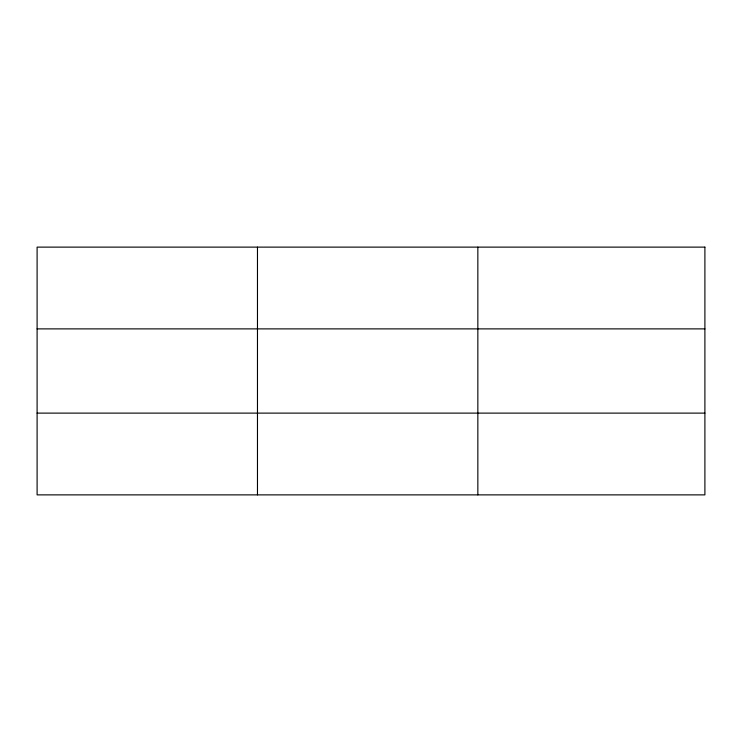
<?xml version="1.0" encoding="UTF-8"?>
<svg xmlns="http://www.w3.org/2000/svg" width="742" height="742" viewBox="0 0 742 742"><rect width="100%" height="100%" fill="white"/><g stroke="black" fill="none" stroke-linecap="round" stroke-linejoin="round"><path stroke-width="1.11" d="M257.474 494.877L257.474 247.123M477.848 494.877L477.848 247.123M37.1 328.882L704.9 328.882M37.1 413.118L704.9 413.118M704.9 247.123L704.9 494.877L37.1 494.877L37.1 247.123L704.9 247.123"/></g></svg>
